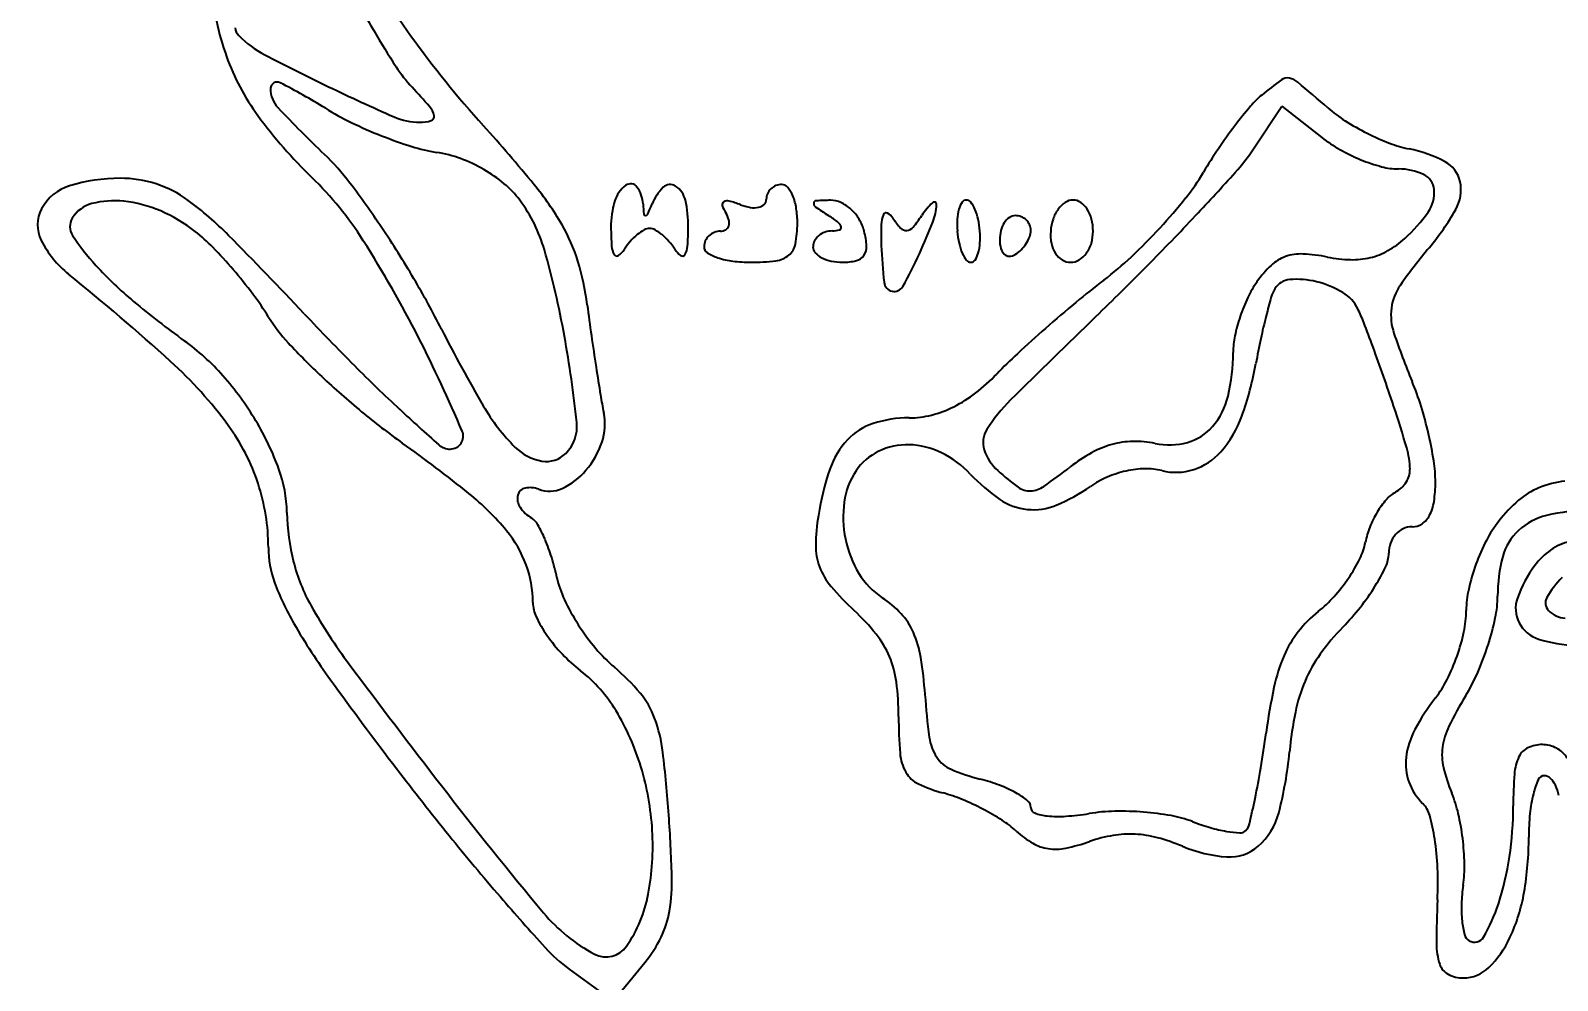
# Model space of a CAD drawing. Header units: millimetres. Extents: x 56222 to 3066687, y -650199 to -121287.
# Drawn here: x 135250.62 to 135257.06, y -182852.84 to -182848.84 of the extents above; entities that cross this region are included whole.
import ezdxf
from ezdxf import colors
from ezdxf.entities.mleader import LeaderData, LeaderLine
from ezdxf.math import Vec2, Vec3

# ---------------------------------------------------------------- set-up
doc = ezdxf.new("R2010")
doc.units = ezdxf.units.MM
doc.header["$MEASUREMENT"] = 0
doc.layers.add('Text', color=7, linetype='Continuous', lineweight=15)
doc.styles.add('style4', font='ARIALN.TTF')

msp = doc.modelspace()

# ---------------------------------------------------------------- linework, layer by layer
for p, q in [((135255.7776, -182849.3352), (135255.8966, -182849.1552)), ((135255.8966, -182849.1552), (135256.0653, -182849.2879)), ((135252.892, -182852.7947), (135253.0779, -182852.9307)), ((135253.0779, -182852.9307), (135253.2112, -182852.7667))]:
    msp.add_line(p, q)
for centre, radius, start, end in [((135254.4914, -182847.2187), 2.7986, 206.98473, 215.84672), ((135252.6286, -182848.5288), 1.2531, 185.15796, 199.4754), ((135256.074, -182846.4878), 4.644, 207.83073, 210.38785), ((135251.5347, -182848.8224), 0.0508, 184.27818, 224.99995), ((135251.8179, -182848.5392), 0.4513, 225.00003, 242.32756), ((135255.6038, -182846.7635), 4.0989, 210.38792, 212.90356), ((135255.9326, -182846.1774), 4.5766, 215.84672, 221.97774), ((135252.3493, -182848.6276), 0.9568, 199.47541, 216.43215), ((135255.4538, -182841.6058), 8.2802, 242.32765, 244.41087), ((135252.6741, -182848.6591), 0.6095, 212.90351, 223.17984), ((135251.7468, -182849.0842), 0.1139, 178.55797, 223.61653), ((135251.6608, -182849.0821), 0.0279, 62.82111, 178.55796), ((135250.4107, -182851.5166), 2.7646, 58.28252, 62.82113), ((135256.1355, -182840.1821), 9.8588, 244.41093, 246.17836), ((135250.3513, -182850.8387), 2.5758, 40.73307, 43.17974), ((135257.0868, -182850.6767), 2.0204, 126.15108, 129.10692), ((135255.9203, -182849.0799), 0.0429, 79.02186, 126.15117), ((135255.9135, -182849.1148), 0.0784, 49.93345, 79.02184), ((135248.8954, -182857.459), 10.9816, 49.06505, 49.93342), ((135256.0414, -182849.3906), 0.363, 129.10696, 139.82834), ((135253.2847, -182847.9371), 2.1195, 216.43209, 225.78856), ((135256.1189, -182844.9183), 6.153, 223.61656, 226.18904), ((135252.4932, -182848.1471), 1.1965, 238.28252, 244.22506), ((135252.2618, -182848.956), 0.2677, 246.17841, 269.99994), ((135252.2375, -182849.2145), 0.0867, 12.2858, 40.73306), ((135252.3049, -182849.1998), 0.0177, 286.53382, 12.28582), ((135257.2469, -182850.4083), 1.9406, 139.82836, 142.92581), ((135256.4937, -182848.698), 0.6154, 229.06511, 237.61952), ((135252.8134, -182847.484), 1.9329, 244.22505, 248.37396), ((135252.2618, -182849.0546), 0.1692, 269.99998, 286.53384), ((135246.9599, -182854.2502), 7.4932, 39.47036, 41.97775), ((135257.4612, -182850.5702), 2.2092, 142.92584, 146.01229), ((135256.7422, -182848.3062), 1.0793, 237.61954, 243.23661), ((135256.7314, -182848.3277), 1.0553, 243.23664, 248.8899), ((135252.7798, -182847.5688), 1.8416, 248.37394, 252.57119), ((135252.4537, -182848.6076), 0.7529, 252.57116, 260.75868), ((135257.3728, -182850.5107), 2.1027, 146.01222, 149.21531), ((135255.06, -182848.8609), 0.8602, 318.12154, 326.53406), ((135256.4315, -182848.8222), 0.5924, 231.81137, 240.65917), ((135256.5335, -182848.6409), 0.8004, 240.6591, 247.72029), ((135256.5334, -182848.8403), 0.5057, 248.88997, 258.69005), ((135256.3253, -182849.8812), 0.5557, 62.09506, 78.69003), ((135251.1455, -182850.1026), 1.0311, 37.1273, 46.18906), ((135252.244, -182849.8964), 0.553, 69.90826, 80.75861), ((135252.2166, -182849.9711), 0.6325, 60.09815, 69.9083), ((135256.5063, -182848.7072), 0.7288, 247.72027, 254.99416), ((135256.5277, -182849.4989), 0.1231, 11.39268, 62.09502), ((135250.9991, -182850.1891), 0.7291, 90.00003, 107.06046), ((135250.9991, -182849.9514), 0.4915, 72.07053, 89.99999), ((135250.7744, -182850.5175), 1.4805, 32.43306, 45.78847), ((135252.2333, -182849.9421), 0.599, 50.03343, 60.09818), ((135254.7431, -182848.9439), 0.9584, 321.31846, 329.21527), ((135247.7881, -182842.341), 10.6269, 316.78623, 318.12144), ((135256.3891, -182849.1443), 0.2763, 254.99421, 270.00004), ((135256.3891, -182849.6661), 0.2455, 64.58604, 89.99998), ((135256.4611, -182849.5147), 0.0779, 5.00924, 64.58604), ((135250.8439, -182849.6835), 0.2002, 107.06047, 151.64533), ((135251.0047, -182849.934), 0.4732, 53.62401, 72.07044), ((135248.7652, -182851.9046), 4.0166, 33.83028, 37.12731), ((135252.3526, -182849.7998), 0.4134, 36.74328, 50.03336), ((135251.7693, -182850.2898), 1.2629, 30.11258, 39.47042), ((135253.2072, -182849.5939), 0.129, 126.01242, 163.48817), ((135253.1509, -182849.5164), 0.0332, 35.8788, 126.01246), ((135253.0675, -182849.5768), 0.1362, 3.6139, 35.87864), ((135253.4307, -182849.6445), 0.2039, 134.08535, 158.02545), ((135253.3179, -182849.528), 0.0417, 57.14238, 134.08525), ((135253.2888, -182849.5731), 0.0953, 12.51, 57.14229), ((135253.7842, -182849.5497), 0.0611, 156.62569, 180.00005), ((135253.787, -182849.5509), 0.0642, 134.08657, 156.62574), ((135253.7883, -182849.5522), 0.066, 111.89527, 134.08668), ((135253.7887, -182849.5533), 0.0672, 90.00003, 111.8951), ((135253.7887, -182849.5185), 0.0323, 38.95615, 90), ((135253.7045, -182849.5866), 0.1406, 21.80135, 38.95614), ((135253.6108, -182849.6241), 0.2416, 8.73478, 21.80146), ((135256.3958, -182849.5204), 0.1435, 324.98039, 5.00928), ((135256.4814, -182849.5082), 0.1704, 330.51906, 11.39267), ((135250.7945, -182849.6568), 0.1441, 151.64528, 206.83133), ((135250.9147, -182849.7009), 0.1385, 104.73815, 148.28254), ((135250.9737, -182849.9253), 0.3705, 83.82865, 104.73817), ((135250.955, -182850.098), 0.5442, 66.77014, 83.82853), ((135250.9139, -182850.1937), 0.6484, 51.81144, 66.77003), ((135250.4341, -182850.7086), 1.4352, 44.60873, 53.62404), ((135252.1666, -182849.9386), 0.6454, 15.88942, 36.74326), ((135253.4455, -182849.6645), 0.3775, 163.48818, 180.31909), ((135254.1422, -182849.5089), 0.9407, 183.61383, 186.23488), ((135252.0402, -182849.0834), 1.2956, 335.9455, 338.02551), ((135252.8801, -182849.6637), 0.514, 359.68092, 12.51001), ((135253.5501, -182849.5705), 0.0133, 119.45398, 198.14653), ((135253.6778, -182849.5286), 0.1477, 198.14652, 211.71753), ((135253.5586, -182849.5855), 0.0306, 75.0047, 119.45387), ((135253.4433, -182850.0161), 0.4763, 69.00637, 75.00479), ((135253.692, -182849.368), 0.2178, 249.00634, 260.42944), ((135253.672, -182849.4864), 0.0978, 260.42956, 281.21908), ((135253.6819, -182849.536), 0.0472, 281.21893, 313.22504), ((135253.6947, -182849.5497), 0.0284, 313.22508, 0.00002), ((135253.4407, -182849.6502), 0.4136, 359.99999, 8.73474), ((135253.9385, -182849.5668), 0.0157, 172.28668, 234.98996), ((135253.9342, -182849.5662), 0.0114, 93.35104, 172.28674), ((135254.9694, -182848.0951), 1.8126, 234.98998, 237.1275), ((135254.0059, -182850.7912), 1.2385, 90.53715, 93.35092), ((135253.9952, -182849.6531), 0.1003, 64.88085, 90.53721), ((135253.9669, -182849.7136), 0.1671, 47.37415, 64.88078), ((135253.9491, -182849.7329), 0.1934, 31.13375, 47.37416), ((135254.6359, -182849.7866), 0.3083, 133.48057, 146.71674), ((135254.431, -182849.5705), 0.0104, 356.6123, 133.48044), ((135254.1997, -182849.5568), 0.2421, 338.59037, 356.61231), ((135254.726, -182849.6451), 0.1983, 163.97612, 176.43689), ((135254.6401, -182849.6204), 0.1089, 147.14161, 163.97616), ((135254.5661, -182849.5726), 0.0208, 89.99993, 147.14165), ((135254.5661, -182849.5759), 0.0241, 38.11653, 90.00007), ((135254.4784, -182849.6447), 0.1356, 23.64617, 38.11656), ((135254.3991, -182849.6795), 0.2222, 12.13493, 23.64627), ((135255.0827, -182849.6829), 0.1586, 144.28673, 161.59375), ((135255.0474, -182849.6575), 0.1151, 123.71939, 144.28659), ((135255.0165, -182849.6112), 0.0594, 90.00001, 123.71951), ((135255.0165, -182849.6082), 0.0564, 55.17046, 89.99991), ((135254.9906, -182849.6454), 0.1017, 32.76525, 55.17051), ((135254.9546, -182849.6685), 0.1445, 14.30616, 32.76535), ((135253.657, -182848.0745), 2.3496, 317.27703, 321.31849), ((135255.708, -182849.0709), 1.0589, 319.92128, 330.51894), ((135250.8543, -182849.6636), 0.0675, 148.28251, 213.4159), ((135252.2341, -182850.0202), 0.7256, 16.86619, 30.11264), ((135253.2142, -182849.6103), 0.00711, 186.23466, 269.99986), ((135253.2142, -182849.6074), 0.00999, 270.00004, 335.94557), ((135253.4509, -182849.6688), 0.1191, 16.19686, 31.71743), ((135253.5384, -182849.6527), 0.028, 300.79942, 343.97837), ((135253.5223, -182849.6481), 0.0447, 343.97817, 16.19686), ((135253.3955, -182849.6502), 0.4588, 349.08199, 0.00003), ((135253.6647, -182850.1139), 0.5912, 52.28114, 57.12741), ((135254.0049, -182849.674), 0.035, 14.24571, 52.28102), ((135254.029, -182849.6679), 0.0102, 285.97215, 14.24583), ((135253.9523, -182849.731), 0.1897, 14.65503, 31.13372), ((135255.7122, -182849.6889), 1.5052, 178.72861, 182.05772), ((135254.3215, -182849.6581), 0.1142, 156.77434, 178.72869), ((135254.228, -182849.6179), 0.0124, 62.16802, 156.77439), ((135254.2046, -182849.6622), 0.0625, 32.8376, 62.16793), ((135254.516, -182849.4613), 0.3081, 212.83749, 222.6394), ((135253.9613, -182849.3437), 0.4987, 319.73137, 326.71677), ((135251.9241, -182848.6645), 2.6864, 335.50457, 338.59034), ((135254.8937, -182849.6555), 0.3662, 176.43685, 184.3078), ((135254.2527, -182849.711), 0.372, 4.3078, 12.13503), ((135254.8215, -182849.7084), 0.1128, 147.32276, 165.74414), ((135254.7932, -182849.6902), 0.0792, 124.93697, 147.32271), ((135254.7729, -182849.6611), 0.0437, 89.99994, 124.93709), ((135254.7729, -182849.6865), 0.0691, 68.74819, 89.99996), ((135254.774, -182849.6836), 0.066, 46.74161, 68.74819), ((135254.7763, -182849.6811), 0.0626, 24.07374, 46.7416), ((135254.7807, -182849.6791), 0.0577, 359.99998, 24.07359), ((135255.13, -182849.6987), 0.2085, 161.59373, 175.69222), ((135254.8979, -182849.683), 0.203, 359.99993, 14.30618), ((135247.2504, -182841.8358), 11.3647, 315.3119, 316.78621), ((135255.9687, -182849.2211), 0.665, 312.14465, 324.98037), ((135251.0542, -182849.5254), 0.4351, 206.8313, 231.10142), ((135251.6519, -182849.1373), 1.0231, 213.41589, 222.40213), ((135250.8404, -182850.2872), 0.7674, 44.31889, 51.81142), ((135237.2116, -182863.7518), 20.0083, 43.29468, 44.6088), ((135247.8467, -182852.3778), 4.9493, 26.99668, 32.43303), ((135248.3709, -182852.1688), 4.4912, 30.58501, 33.83026), ((135254.3483, -182849.6595), 1.2803, 180.31908, 183.90161), ((135253.3571, -182849.9068), 0.2753, 138.91629, 147.63021), ((135253.3354, -182849.8879), 0.2465, 129.44966, 138.91641), ((135253.3015, -182849.8468), 0.1932, 119.08395, 129.4497), ((135253.231, -182849.72), 0.0482, 89.99994, 119.08404), ((135253.231, -182849.72), 0.0482, 60.91596, 90.00006), ((135253.1605, -182849.8468), 0.1932, 50.5503, 60.91605), ((135253.1267, -182849.8879), 0.2465, 41.08359, 50.55034), ((135253.105, -182849.9068), 0.2753, 32.36979, 41.08371), ((135252.1138, -182849.6595), 1.2803, 356.09839, 359.68092), ((135253.5222, -182849.7486), 0.0616, 156.01159, 179.99997), ((135253.5267, -182849.7506), 0.0665, 133.35831, 156.01165), ((135253.529, -182849.7531), 0.0698, 111.32847, 133.35821), ((135253.5302, -182849.7559), 0.0729, 90.00001, 111.32834), ((135253.5302, -182849.639), 0.044, 269.99996, 300.79922), ((135253.9731, -182849.7486), 0.0531, 151.79692, 179.99997), ((135253.9887, -182849.757), 0.0709, 129.08519, 151.79708), ((135253.9979, -182849.7683), 0.0854, 108.61739, 129.08523), ((135254.0032, -182849.7841), 0.1021, 90.70194, 108.61727), ((135254.0006, -182849.5685), 0.1135, 270.70185, 285.97191), ((135253.8227, -182849.7649), 0.3236, 3.38165, 14.655), ((135254.3124, -182849.6488), 0.0313, 222.63938, 275.15105), ((135254.3116, -182849.6405), 0.0396, 275.15101, 319.73124), ((135254.8994, -182849.6551), 0.372, 184.3078, 192.13503), ((135254.2584, -182849.7105), 0.3662, 356.43685, 4.3078), ((135254.8661, -182849.7197), 0.1588, 165.74416, 179.99996), ((135254.8459, -182849.7197), 0.1387, 180.00004, 195.13115), ((135254.6911, -182849.6525), 0.1522, 327.32269, 339.51038), ((135254.7625, -182849.6791), 0.076, 339.51035, 0.00002), ((135255.1163, -182849.6976), 0.1947, 175.69223, 190.90845), ((135254.9196, -182849.683), 0.1813, 343.93969, 359.99994), ((135253.5724, -182847.9963), 2.4649, 313.28093, 317.27702), ((135256.1501, -182849.4217), 0.3945, 299.48815, 312.14473), ((135249.9895, -182851.1182), 1.9567, 40.59443, 44.31879), ((135249.1156, -182850.8071), 3.8176, 10.28901, 15.88936), ((135253.1492, -182849.7413), 0.0785, 183.90157, 211.35084), ((135253.0928, -182849.7756), 0.0124, 211.35071, 306.32603), ((135253.0427, -182849.7075), 0.0969, 306.32609, 327.63011), ((135253.4193, -182849.7075), 0.0969, 212.36989, 233.67391), ((135253.3693, -182849.7756), 0.0124, 233.67397, 328.64929), ((135253.3128, -182849.7413), 0.0785, 328.64916, 356.09843), ((135253.4907, -182849.7486), 0.03, 179.99998, 237.21164), ((135253.5803, -182849.6094), 0.1956, 237.2118, 251.56508), ((135253.7507, -182849.7031), 0.1055, 276.89692, 309.80553), ((135253.7662, -182849.7217), 0.0813, 309.80558, 349.08213), ((135253.9576, -182849.7486), 0.0377, 179.99996, 221.61984), ((135254.0014, -182849.7098), 0.0962, 221.61993, 242.32057), ((135254.0895, -182849.7538), 0.055, 283.86031, 325.32896), ((135254.0832, -182849.7495), 0.0626, 325.329, 3.3817), ((135256.1284, -182849.674), 1.9217, 182.05774, 186.71639), ((135252.6966, -182849.0165), 1.8375, 330.69513, 335.50451), ((135254.753, -182849.6865), 0.2222, 192.13493, 203.64627), ((135254.6737, -182849.7213), 0.1356, 203.64617, 218.11656), ((135254.512, -182849.7456), 0.1089, 327.14161, 343.97616), ((135254.4261, -182849.721), 0.1983, 343.97612, 356.43689), ((135254.7619, -182849.7424), 0.0517, 195.13108, 226.74154), ((135254.7479, -182849.7573), 0.0312, 226.74154, 270.02597), ((135254.7479, -182849.7411), 0.0474, 270.0259, 301.71753), ((135254.7031, -182849.6686), 0.1327, 301.71751, 315.63699), ((135254.6782, -182849.6442), 0.1675, 315.63708, 327.32262), ((135255.043, -182849.7118), 0.1201, 190.90852, 212.76521), ((135255.015, -182849.7297), 0.0868, 212.76527, 239.13159), ((135254.9876, -182849.7142), 0.1054, 301.40889, 324.28666), ((135254.9608, -182849.6949), 0.1385, 324.28668, 343.93964), ((135254.2193, -182848.6832), 1.5213, 307.54447, 313.28087), ((135255.9686, -182849.9504), 0.1698, 109.37554, 133.46524), ((135255.977, -182849.9742), 0.195, 87.30278, 109.37543), ((135255.9537, -182850.4691), 0.6904, 78.69006, 87.30283), ((135256.2028, -182849.2234), 0.58, 258.69013, 268.35226), ((135256.2028, -182849.5149), 0.2875, 283.44244, 299.48809), ((135258.3235, -182851.2718), 2.3595, 139.92125, 144.75607), ((135252.1031, -182848.7254), 1.634, 222.40209, 230.11165), ((135249.9076, -182851.1883), 2.0645, 36.91449, 40.5944), ((135251.8421, -182850.1391), 1.1353, 7.39372, 16.86619), ((135253.6243, -182849.4775), 0.3346, 251.56498, 262.7542), ((135253.6575, -182849.2164), 0.5978, 262.75423, 269.99996), ((135253.6575, -182848.9326), 0.8816, 269.99995, 276.89697), ((135254.0279, -182849.6593), 0.1532, 242.32059, 258.43991), ((135254.045, -182849.5754), 0.2388, 258.43999, 270.00003), ((135254.045, -182849.5735), 0.2408, 269.99996, 283.86031), ((135254.5859, -182849.7901), 0.0241, 218.11653, 270.00007), ((135254.5859, -182849.7934), 0.0208, 269.99993, 327.14165), ((135255.0066, -182849.7439), 0.0703, 239.13165, 270), ((135255.0066, -182849.7452), 0.069, 270.00004, 301.40879), ((135245.5836, -182840.1871), 13.7091, 314.03105, 315.31194), ((135256.1654, -182850.1581), 0.4559, 133.46528, 144.99149), ((135256.1953, -182849.4835), 0.3197, 268.35233, 283.44237), ((135244.5885, -182857.5389), 9.8616, 47.8093, 51.10151), ((135249.062, -182851.7603), 3.6884, 26.82334, 30.58504), ((135254.263, -182849.8936), 0.0435, 186.71641, 257.59633), ((135254.2626, -182849.8955), 0.0416, 257.5964, 330.69508), ((135257.6135, -182853.0995), 4.0486, 127.54442, 129.68584), ((135256.166, -182850.1584), 0.4565, 144.99152, 154.62528), ((135255.9373, -182849.9689), 0.082, 94.53436, 148.28255), ((135255.9587, -182850.2386), 0.3526, 76.30183, 94.53443), ((135255.9456, -182850.2924), 0.408, 59.33879, 76.30191), ((135256.5728, -182850.0348), 0.2158, 144.75607, 172.69588), ((135253.4313, -182847.1361), 3.7053, 230.11168, 234.29244), ((135250.517, -182850.7305), 1.3023, 31.71751, 36.91449), ((135258.9668, -182854.7304), 6.168, 129.68584, 131.24793), ((135256.4263, -182850.2819), 0.7446, 154.6252, 161.30285), ((135258.2256, -182850.6489), 2.4712, 163.82555, 165.74835), ((135255.9869, -182849.9996), 0.1403, 148.28263, 163.82557), ((135256.0706, -182850.0817), 0.1629, 25.67892, 59.33877), ((135252.2167, -182849.68), 0.6958, 211.71744, 222.98119), ((135259.9624, -182842.3166), 11.2497, 223.2947, 224.84602), ((135263.9524, -182848.5676), 11.0766, 187.39364, 188.07454), ((135283.3477, -182879.2506), 40.6239, 134.03105, 134.73922), ((135256.4001, -182850.273), 0.7169, 161.30284, 168.06064), ((135258.2841, -182850.6637), 2.5316, 165.74829, 167.99077), ((135255.5169, -182850.3478), 0.7772, 21.12674, 25.67886), ((135256.595, -182850.0376), 0.2381, 172.6959, 198.73083), ((135257.7726, -182847.3558), 6.0725, 206.82342, 210.30376), ((135258.7167, -182854.4452), 5.7886, 131.24792, 132.82697), ((135249.5586, -182852.6502), 7.1649, 20.23756, 21.12678), ((135259.3447, -182849.1052), 3.1417, 198.73077, 202.67646), ((135250.6957, -182850.9422), 0.9819, 41.40241, 54.29249), ((135253.9426, -182848.0717), 3.055, 222.98112, 226.73641), ((135246.7147, -182852.9546), 6.2198, 22.98591, 26.99666), ((135248.0743, -182850.9962), 4.876, 5.96028, 10.28903), ((135264.854, -182848.4397), 11.9872, 188.0745, 188.71621), ((135256.0263, -182850.194), 0.3349, 168.06057, 180.00005), ((135259.075, -182850.832), 3.3402, 167.99079, 169.81252), ((135248.8849, -182852.8986), 7.8829, 19.2947, 20.23756), ((135250.0083, -182851.5598), 1.7916, 36.17161, 47.80937), ((135256.1627, -182851.6898), 2.0316, 132.82689, 136.27537), ((135254.8937, -182850.194), 0.7977, 346.64141, 0.00001), ((135254.4333, -182849.9979), 1.3758, 340.20955, 349.81243), ((135250.4664, -182851.1443), 1.2876, 30.88211, 41.40247), ((135254.2242, -182847.7725), 3.4658, 226.73632, 230.43318), ((135256.6068, -182845.6541), 6.517, 224.846, 227.18084), ((135263.5682, -182848.6368), 10.6864, 188.71618, 189.35399), ((135254.1204, -182849.7364), 0.7945, 307.69045, 316.2753), ((135248.0537, -182853.1896), 8.7636, 18.42384, 19.29473), ((135254.9711, -182850.053), 1.9735, 189.354, 191.58205), ((135254.2616, -182849.9191), 0.5636, 296.58556, 307.69041), ((135255.3842, -182850.76), 1.1506, 17.16616, 22.67649), ((135259.1464, -182842.9134), 10.2534, 227.18081, 228.42252), ((135253.2753, -182849.9843), 0.8633, 210.3038, 224.986), ((135254.3009, -182849.9977), 0.4758, 284.44034, 296.58552), ((135255.2613, -182850.9074), 0.7218, 134.73923, 147.50709), ((135255.37, -182850.3071), 0.3082, 319.46983, 346.6414), ((135251.6448, -182851.9933), 4.9784, 16.28619, 18.42395), ((135254.8575, -182850.9227), 1.7019, 13.05695, 17.16623), ((135250.7419, -182851.0234), 0.8828, 18.25558, 36.1716), ((135250.5583, -182851.0893), 1.1805, 19.97397, 30.88218), ((135253.9676, -182848.083), 3.063, 230.4332, 234.48886), ((135252.7639, -182850.5066), 0.1609, 314.99999, 5.96034), ((135252.8059, -182850.4967), 0.2367, 341.49394, 11.58213), ((135254.2514, -182850.736), 0.2541, 107.75251, 137.05759), ((135254.3253, -182850.967), 0.4967, 89.99999, 107.75245), ((135254.3253, -182850.0926), 0.3777, 270.00002, 284.44027), ((135255.2895, -182850.3059), 0.4659, 318.67827, 340.20947), ((135252.3902, -182850.5471), 0.0548, 270.23579, 22.98589), ((135254.3189, -182850.7989), 0.3464, 137.05757, 161.2078), ((135254.7369, -182850.5734), 0.1, 147.50717, 198.11483), ((135255.4439, -182850.3703), 0.2109, 285.17105, 319.46982), ((135254.9702, -182850.8966), 1.5862, 8.88125, 13.05697), ((135248.6187, -182855.5788), 6.1455, 51.20673, 54.48887), ((135252.3901, -182850.5293), 0.0726, 228.42251, 270.23591), ((135252.8115, -182850.4478), 0.2077, 224.98594, 260.30631), ((135252.796, -182850.5387), 0.1154, 260.30621, 315.00004), ((135252.6879, -182850.4572), 0.3612, 319.56851, 341.49402), ((135254.3035, -182850.8308), 0.244, 115.90959, 145.96331), ((135254.3171, -182850.8588), 0.2751, 88.44334, 115.90955), ((135254.3156, -182850.9146), 0.331, 63.77734, 88.4433), ((135254.2755, -182850.9961), 0.4218, 43.21179, 63.77739), ((135254.8358, -182850.5411), 0.2041, 198.11493, 227.85525), ((135255.4232, -182851.2092), 0.6769, 119.10286, 128.18864), ((135255.2844, -182850.9599), 0.3916, 105.41338, 119.10292), ((135255.2735, -182850.9205), 0.3507, 90.8355, 105.41339), ((135255.275, -182851.0171), 0.4474, 78.69012, 90.83553), ((135255.4211, -182850.2863), 0.298, 258.69005, 285.17102), ((135255.447, -182850.4444), 0.2562, 287.79283, 318.67828), ((135256.0956, -182850.693), 0.3416, 1.15533, 16.2862), ((135251.1315, -182850.881), 0.5706, 1.1842, 19.97396), ((135252.7366, -182850.4987), 0.2972, 295.11053, 319.5685), ((135255.1274, -182851.074), 1.2004, 161.20779, 170.78253), ((135254.3564, -182850.8665), 0.3078, 145.96333, 172.28532), ((135255.4155, -182849.9005), 1.068, 227.85523, 233.81907), ((135253.6094, -182848.9033), 2.2569, 304.68489, 308.1886), ((135255.3375, -182851.1354), 0.4514, 102.50398, 113.12657), ((135255.3307, -182851.1047), 0.42, 91.51963, 102.50398), ((135255.3265, -182850.9475), 0.2628, 75.9107, 91.51956), ((135255.4503, -182850.4545), 0.2455, 255.91066, 287.79292), ((135256.3399, -182850.688), 0.0972, 326.69551, 1.15538), ((135255.9673, -182850.7408), 0.577, 0.00001, 8.88122), ((135250.7626, -182851.0166), 0.861, 359.99998, 18.25558), ((135255.1296, -182850.1937), 0.7501, 223.21182, 235.77861), ((135254.832, -182850.67), 0.1083, 272.84804, 304.6849), ((135254.658, -182850.1428), 0.7527, 292.47229, 305.00847), ((135255.3129, -182851.0778), 0.3888, 113.12658, 125.00847), ((135256.3111, -182850.6691), 0.1317, 299.23256, 326.6956), ((135255.975, -182850.7408), 0.5693, 351.69252, 359.99998), ((135257.1385, -182851.1542), 0.4196, 96.55346, 112.05373), ((135251.793, -182851.6298), 1.0789, 39.31365, 51.20673), ((135252.7372, -182850.8109), 0.0636, 166.4826, 214.62937), ((135252.7139, -182850.8053), 0.0396, 101.07947, 166.48263), ((135252.7262, -182850.8681), 0.1036, 69.00637, 101.07945), ((135252.8088, -182850.6528), 0.127, 249.00644, 295.11045), ((135254.8494, -182850.6057), 0.2518, 235.77864, 264.13675), ((135254.8333, -182850.6965), 0.0819, 233.81907, 272.84814), ((135256.6222, -182851.0619), 0.377, 139.2786, 149.08761), ((135256.4461, -182850.9103), 0.1447, 119.23264, 139.27866), ((135256.3556, -182850.7963), 0.1847, 332.47068, 351.69245), ((135257.3144, -182851.3012), 0.6398, 130.92768, 141.81142), ((135257.096, -182851.0493), 0.3064, 112.05374, 130.92773), ((135252.6401, -182850.8498), 0.9383, 181.18419, 194.10078), ((135252.8207, -182850.7533), 0.165, 214.62923, 238.28253), ((135254.79, -182851.0192), 0.8586, 170.78253, 179.24814), ((135254.5101, -182850.8873), 0.4628, 172.28535, 191.67483), ((135254.8494, -182850.6054), 0.2521, 264.13676, 292.47231), ((135256.6675, -182851.089), 0.4298, 149.0877, 158.41694), ((135256.4349, -182850.8377), 0.0953, 303.94285, 332.47067), ((135257.0721, -182851.1363), 0.2611, 103.13248, 132.88926), ((135257.2176, -182851.7597), 0.9012, 91.29863, 103.13251), ((135252.2366, -182851.2665), 0.5056, 20.4474, 39.31365), ((135252.6943, -182850.9578), 0.0753, 29.00072, 58.28257), ((135252.1863, -182851.2393), 0.6561, 23.04268, 29.00056), ((135256.6015, -182851.0629), 0.3588, 158.41701, 169.09928), ((135256.4522, -182851.0292), 0.1011, 115.72759, 138.61625), ((135256.4459, -182851.0161), 0.0865, 89.99997, 115.72763), ((135256.4459, -182850.8541), 0.0755, 270.00003, 303.94287), ((135257.2119, -182851.2206), 0.5094, 141.81139, 152.67775), ((135257.0515, -182851.1141), 0.2308, 132.88931, 165.07474), ((135252.0516, -182851.0166), 0.428, 180.00002, 200.17908), ((135252.0605, -182851.2929), 0.7929, 17.11822, 23.04266), ((135254.1789, -182851.0112), 0.2475, 179.24818, 200.62196), ((135254.5134, -182850.8866), 0.4663, 191.67488, 210.98972), ((135255.9817, -182850.9435), 0.2723, 333.51823, 349.09926), ((135256.4731, -182851.0413), 0.1256, 160.14597, 180.00003), ((135256.461, -182851.0369), 0.1127, 138.61636, 160.14598), ((135257.5284, -182851.3841), 0.8656, 152.67775, 159.98255), ((135257.1655, -182851.2234), 0.238, 103.02416, 124.70256), ((135252.4499, -182850.8976), 0.7422, 194.10084, 209.49936), ((135251.8605, -182851.3545), 1.0022, 12.14796, 17.11816), ((135255.6107, -182850.7587), 0.6868, 325.70981, 333.51827), ((135256.216, -182851.0413), 0.1315, 334.74174, 359.99992), ((135257.4575, -182851.2224), 0.651, 165.07479, 179.92977), ((135257.1902, -182851.2591), 0.2813, 124.70255, 143.82509), ((135252.2849, -182851.2486), 0.4541, 0.00002, 20.4474), ((135253.2604, -182851.0531), 0.4298, 192.14799, 205.32568), ((135254.2072, -182851.0006), 0.2777, 200.62191, 220.46072), ((135254.3857, -182850.9633), 0.3172, 210.98971, 236.76625), ((135255.5569, -182850.722), 0.7519, 318.13417, 325.7098), ((135255.6084, -182850.7546), 0.8033, 328.11331, 334.74173), ((135257.5106, -182851.3776), 0.8467, 159.98244, 167.34128), ((135257.404, -182851.4154), 0.5461, 143.82511, 160.14465), ((135257.3612, -182851.4267), 0.4002, 134.99996, 150.20682), ((135252.6884, -182850.7825), 1.1065, 200.17917, 210.10781), ((135254.9255, -182850.388), 1.2217, 220.46071, 227.06532), ((135255.4603, -182850.6625), 0.9778, 321.71136, 328.1133), ((135257.1026, -182851.2859), 0.4285, 167.34122, 179.59106), ((135253.8094, -182850.1284), 2.3042, 209.49945, 216.78822), ((135252.8804, -182851.2486), 0.1415, 179.99996, 205.62486), ((135253.7258, -182850.8329), 0.9447, 205.32577, 212.63927), ((135253.9773, -182851.5866), 0.428, 42.75879, 56.76618), ((135255.7053, -182850.855), 0.5526, 308.59132, 318.13425), ((135255.3556, -182850.5798), 1.1112, 315.89497, 321.71131), ((135256.3548, -182851.221), 0.4517, 348.10317, 359.92974), ((135257.0135, -182851.2744), 0.131, 160.14469, 207.22722), ((135257.0531, -182851.2503), 0.0453, 150.20673, 225.20462), ((135254.1251, -182849.9495), 2.7672, 210.10787, 215.96039), ((135253.2518, -182851.0704), 0.5534, 205.62476, 214.9206), ((135253.448, -182851.976), 0.9473, 38.77113, 47.06532), ((135254.0806, -182851.491), 0.2872, 23.87033, 42.75889), ((135256.3696, -182851.6874), 0.5124, 128.59136, 142.06393), ((135256.228, -182851.2797), 0.4461, 347.9148, 359.59097), ((135255.6777, -182851.0784), 1.1437, 342.19364, 348.10319), ((135257.0197, -182851.2712), 0.1379, 207.22727, 252.74063), ((135257.1026, -182851.2006), 0.1154, 225.20467, 264.68924), ((135253.3579, -182850.9964), 0.6827, 214.92065, 223.56866), ((135253.7668, -182850.8066), 0.9934, 212.63935, 219.83311), ((135253.8799, -182851.6291), 0.3933, 22.77605, 38.77107), ((135253.9485, -182851.5495), 0.4316, 9.15089, 23.8703), ((135256.3257, -182851.6532), 0.4567, 142.06394, 156.75071), ((135256.87, -182852.0477), 0.9979, 135.89501, 144.40319), ((135255.8499, -182851.1988), 0.8328, 340.59673, 347.91481), ((135257.1574, -182850.8278), 0.6022, 252.74072, 267.99207), ((135253.3788, -182850.9765), 0.7116, 223.56854, 231.95267), ((135253.4953, -182851.0331), 0.6399, 219.83315, 229.83522), ((135256.5463, -182851.816), 0.5998, 144.40323, 156.86057), ((135255.5997, -182851.0533), 1.2256, 336.3984, 342.19366), ((135285.3307, -182826.5576), 41.6638, 216.78826, 217.67359), ((135252.5066, -182852.2045), 0.893, 39.94117, 49.83527), ((135253.8597, -182851.6375), 0.4152, 7.30658, 22.77605), ((135252.7372, -182851.7446), 1.6586, 3.74151, 9.15083), ((135256.5661, -182851.7565), 0.7183, 156.75073, 167.96258), ((135255.8454, -182851.1972), 0.8375, 333.29239, 340.59673), ((135267.286, -182840.4014), 19.0268, 215.96032, 217.37046), ((135252.5571, -182852.0265), 0.6217, 31.05423, 51.95262), ((135253.1463, -182851.729), 1.1345, 359.99999, 7.30663), ((135256.6188, -182851.8469), 0.6786, 156.86052, 168.43976), ((135256.1771, -182851.3641), 0.4662, 321.9671, 333.29235), ((135255.963, -182851.212), 0.8291, 328.63142, 336.39844), ((135252.9199, -182851.8585), 0.3541, 20.1977, 39.94119), ((135257.0508, -182851.4625), 2.6643, 183.74152, 187.63542), ((135258.3961, -182852.1467), 2.5894, 167.96261, 172.28037), ((135257.2596, -182852.2108), 0.9081, 141.96707, 152.03205), ((135258.0345, -182852.4749), 1.597, 148.63141, 153.82427), ((135252.1981, -182852.2426), 1.0408, 16.84573, 31.05427), ((135257.4799, -182852.0231), 1.5575, 168.43973, 174.66304), ((135252.6558, -182851.9556), 0.6355, 6.76594, 20.19763), ((135256.2826, -182851.729), 2.0018, 179.99999, 184.49393), ((135256.7556, -182851.9432), 0.3375, 152.03197, 173.10058), ((135256.866, -182851.9006), 0.295, 153.82434, 171.96129), ((135254.6129, -182851.7894), 0.2045, 187.63548, 213.10307), ((135250.7582, -182851.1113), 5.1183, 350.61581, 352.28034), ((135256.9952, -182851.9923), 0.1442, 90.00004, 115.0404), ((135256.9952, -182851.9766), 0.1284, 61.9915, 89.99996), ((135247.6547, -182852.549), 5.6716, 4.0809, 6.76589), ((135254.4728, -182851.8713), 0.1865, 184.49395, 210.1279), ((135254.5557, -182851.8266), 0.1363, 213.1031, 246.89437), ((135254.3217, -182851.728), 1.6144, 345.33558, 354.66299), ((135256.6401, -182851.9292), 0.2211, 173.10053, 200.2599), ((135256.7996, -182851.8912), 0.2278, 171.96127, 193.41183), ((135257.0808, -182851.9866), 0.204, 154.55528, 175.7675), ((135256.9673, -182851.9327), 0.0783, 115.04044, 154.55527), ((135256.9995, -182851.9686), 0.1194, 32.40598, 61.99148), ((135262.8079, -182843.8216), 13.392, 217.37041, 218.90064), ((135252.0753, -182852.2798), 1.1691, 3.42369, 16.84579), ((135254.4166, -182851.9039), 0.1215, 210.12796, 244.49507), ((135254.8399, -182851.1606), 0.8604, 246.89444, 255.55412), ((135252.6852, -182851.4298), 3.1651, 348.22987, 350.61581), ((135257.2796, -182851.7767), 0.7214, 193.41188, 202.49995), ((135258.6976, -182852.1063), 1.8252, 175.7675, 180.00003), ((135257.0036, -182852.0072), 0.0279, 90.00004, 155.6013), ((135257.0036, -182852.0152), 0.0358, 45.60538, 90.00004), ((135267.1983, -182840.5586), 18.755, 217.67352, 219.77393), ((135254.6299, -182851.4569), 0.6168, 244.49511, 254.80757), ((135254.4246, -182852.7726), 0.8042, 69.45049, 75.55403), ((135254.5312, -182852.4883), 0.5006, 60.74503, 69.45048), ((135256.6675, -182851.9191), 0.2504, 200.25978, 225.00003), ((135257.3028, -182852.1429), 0.3564, 155.60122, 165.80344), ((135256.9544, -182852.0654), 0.1061, 25.83101, 45.60544), ((135256.8928, -182852.0952), 0.1746, 10.6361, 25.8311), ((135254.292, -182852.7013), 0.6727, 67.54625, 74.80755), ((135254.1296, -182853.0941), 1.0977, 62.51468, 67.54627), ((135254.6052, -182852.3562), 0.3492, 51.00853, 60.74502), ((135254.8019, -182852.1132), 0.0366, 359.99996, 51.00848), ((135251.7096, -182851.2265), 4.1617, 346.71948, 348.22978), ((135256.4093, -182852.1774), 0.1149, 15.3381, 45.00001), ((135256.1098, -182852.2613), 0.5449, 12.96628, 22.50007), ((135255.3977, -182852.1063), 1.4747, 351.62367, 0.00002), ((135257.4991, -182852.1926), 0.5589, 165.80344, 174.52744), ((135247.2588, -182852.5772), 6.0685, 1.66341, 4.08097), ((135254.1514, -182853.0522), 1.0506, 57.42411, 62.51481), ((135254.4739, -182852.5474), 0.4515, 47.85534, 57.42413), ((135254.8633, -182852.1132), 0.0248, 180.00009, 249.96011), ((135254.9305, -182851.9288), 0.2211, 249.96011, 264.03441), ((135254.9547, -182851.6979), 0.4533, 264.03447, 273.96426), ((135254.9074, -182851.016), 1.1368, 273.96432, 278.96155), ((135255.2085, -182852.9249), 0.7957, 91.14402, 98.96163), ((135255.2174, -182853.3742), 1.2451, 85.55423, 91.14404), ((135255.2225, -182853.3092), 1.1799, 79.87941, 85.5542), ((135255.3428, -182852.6352), 0.4952, 69.02315, 79.87945), ((135255.8643, -182851.275), 0.9615, 249.02309, 253.74818), ((135255.6106, -182852.0653), 0.2821, 311.434, 345.33558), ((135255.6725, -182852.3794), 0.8789, 8.71658, 15.33813), ((135255.6321, -182852.3713), 1.0351, 7.06845, 12.96632), ((135257.9802, -182852.2387), 1.0422, 174.52745, 179.99999), ((135260.6396, -182845.5712), 10.6059, 218.90068, 220.72334), ((135252.1442, -182852.2757), 1.1001, 349.37477, 3.42372), ((135255.0644, -182851.895), 0.4284, 227.85531, 239.45215), ((135255.2875, -182852.8344), 0.6118, 99.65689, 109.21859), ((135255.256, -182852.6496), 0.4243, 87.07729, 99.65687), ((135255.2543, -182852.6827), 0.4574, 75.03036, 87.07726), ((135255.1626, -182853.0258), 0.8125, 67.19483, 75.03029), ((135255.766, -182851.612), 0.6105, 253.74813, 260.38869), ((135255.7459, -182851.731), 0.4898, 260.38864, 266.9605), ((135255.7216, -182852.1881), 0.0321, 266.96058, 314.99992), ((135255.7025, -182852.169), 0.0591, 315.00006, 346.71957), ((135255.5637, -182852.2387), 1.3743, 350.2761, 360), ((135254.9367, -182852.1114), 0.1772, 239.45226, 261.87931), ((135254.9422, -182852.0729), 0.2161, 261.87934, 281.67493), ((135254.826, -182851.5106), 0.7902, 281.67488, 289.2187), ((135255.7067, -182851.7317), 0.5913, 247.19479, 265.98068), ((135255.6779, -182852.1417), 0.1803, 265.98065, 311.4341), ((135255.4382, -182852.4153), 1.1159, 2.37501, 8.71649), ((135255.6318, -182852.3713), 1.0353, 1.17095, 7.06836), ((135255.0172, -182852.4328), 1.5373, 357.38742, 2.37503), ((135256.1211, -182852.3613), 0.546, 351.65034, 1.17086), ((135255.6587, -182852.1447), 1.2108, 341.91301, 351.62364), ((135252.5357, -182852.424), 0.7893, 350.79279, 1.6635), ((135260.2797, -182845.881), 10.1309, 220.72333, 222.32942), ((135252.6614, -182852.3727), 0.5738, 325.45639, 349.37473), ((135257.3856, -182852.5469), 0.7321, 171.65035, 177.88535), ((135256.1744, -182852.3433), 0.7547, 335.04554, 350.27614), ((135253.3286, -182852.1036), 0.7091, 219.77391, 242.30309), ((135252.9331, -182852.4884), 0.3868, 333.68746, 350.79279), ((135260.8013, -182852.6967), 4.2529, 177.38749, 179.87746), ((135257.1548, -182852.5384), 0.5011, 177.88532, 186.1692), ((135256.1153, -182852.2938), 0.7305, 329.94174, 341.91299), ((135257.0237, -182852.5525), 0.3693, 186.16919, 195.17305), ((135252.7691, -182852.4073), 0.5697, 320.89168, 333.68741), ((135256.8225, -182852.6882), 0.2741, 179.87752, 198.29503), ((135256.7097, -182852.6377), 0.044, 195.17314, 238.28242), ((135256.7096, -182852.6378), 0.0438, 238.28256, 329.94176), ((135256.4644, -182852.4783), 0.4348, 314.543, 335.04563), ((135253.2965, -182852.2418), 0.6851, 222.32943, 233.81448), ((135253.0478, -182852.6387), 0.1048, 242.30313, 325.45639), ((135256.6326, -182852.751), 0.074, 198.29501, 242.21057), ((135256.6618, -182852.6957), 0.1366, 242.21057, 270), ((135256.6618, -182852.6788), 0.1535, 269.99995, 314.54311)]:
    msp.add_arc(centre, radius, start, end)

# ---------------------------------------------------------------- leaders
at = {"layer": 'Text', "color": 1, "lineweight": 0, "ltscale": 20}
ml = msp.add_multileader_mtext('Standard', dxfattribs=at)
ml.set_content('frame_\\Pply+veneer\\Pfinish', color=1, style='style4')
ml.set_leader_properties()
ml.build(insert=Vec2(0, 0))
ml.multileader.update_dxf_attribs({"dogleg_length": 2.0246, "arrow_head_size": 2})
ctx = ml.context
ctx.base_point, ctx.char_height, ctx.arrow_head_size, ctx.landing_gap_size, ctx.plane_origin = Vec3(135313.369, -182845.3509), 3, 2, 0.4, Vec3(135249.0093, -182843.3509)
notes = []
notes.append((ctx, [(0, (1, 1, 0), (135311.3444, -182845.3509), (1, 0), 2.0246, [(0, [(135187.0188, -182845.5403)], 0, [])])]))
ctx.mtext.insert = Vec3(135313.769, -182843.8263)
for ctx, leaders in notes:
    for number, flags, end, landing, length, lines in leaders:
        leader = LeaderData()
        leader.index, (leader.has_last_leader_line, leader.has_dogleg_vector, leader.attachment_direction) = number, flags
        leader.last_leader_point, leader.dogleg_vector, leader.dogleg_length = Vec3(end), Vec3(landing), length
        for number, points, colour, breaks in lines:
            line = LeaderLine()
            line.index, line.vertices, line.color, line.breaks = number, Vec3.list(points), colors.encode_raw_color(colour), breaks
            leader.lines.append(line)
        ctx.leaders.append(leader)

doc.saveas('drawing.dxf')
